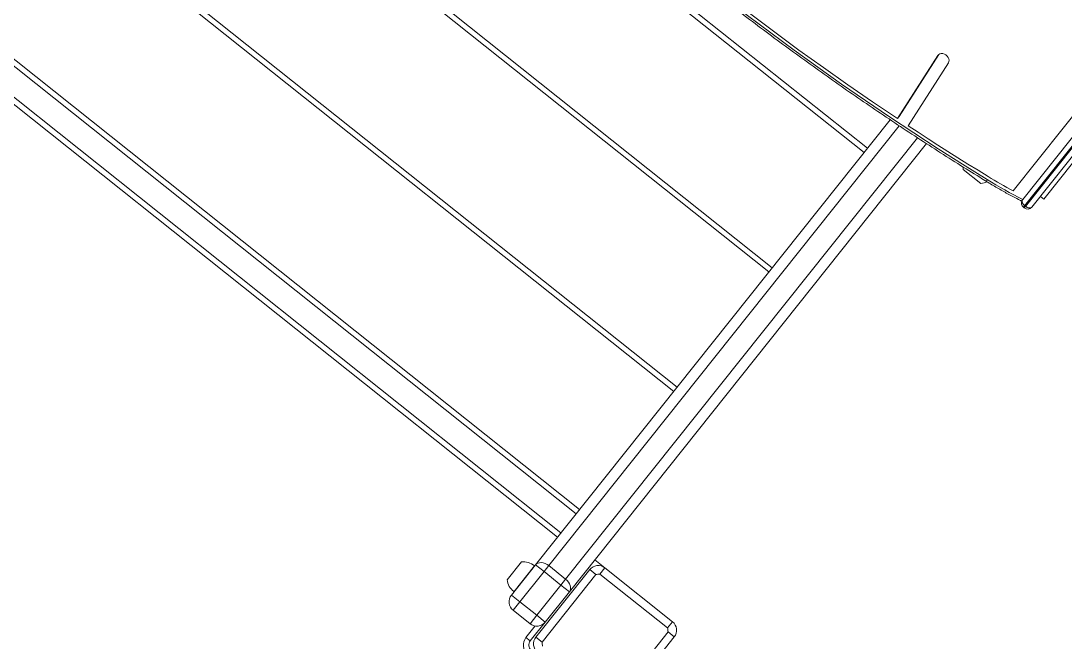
# Model space of a CAD drawing. Header units: millimetres. Extents: x -229914 to 856942, y -268655 to 87212.
# Drawn here: x -141625 to -140658, y 22597 to 23173 of the extents above; entities that cross this region are included whole.
import ezdxf

# ---------------------------------------------------------------- set-up
doc = ezdxf.new("R2010")
doc.units = ezdxf.units.MM

# ---------------------------------------------------------------- blocks, each defined once
blk = doc.blocks.new('Т912NEW')
at = {"color": 7, "linetype": 'Continuous', "lineweight": 15}
for p, q in [((-2089.25, -496.81), (-2089.25, 7.17)), ((-2084.25, 3.95), (-2084.25, -500.17)), ((-2083.25, -500.17), (-2083.25, 3.95)), ((-2078.25, 7.17), (-2078.25, -496.95)), ((-2101.25, -496.13), (-2101.25, -4.6)), ((-2074.25, -402.15), (-2074.25, -484.32)), ((-2233.86, -441.32), (-2226.69, -510.44)), ((-2233.74, -439.96), (-2226.69, -507.87)), ((-2221.9, -440.6), (-2214.76, -509.4)), ((-2078.25, -484.32), (-2074.25, -484.32)), ((-2089.25, -496.81), (-2089.25, -497.69)), ((-2083.25, -500.17), (-2084.25, -500.17)), ((-2084.25, -501.95), (-2083.25, -501.95)), ((-2226.69, -507.87), (-2226.69, -510.44)), ((-2191.25, -511.8), (-2191.25, -1042.63)), ((-2149.75, -509.33), (-2128.75, -509.33)), ((-2231.25, -1042.63), (-2231.25, -515.45)), ((-2947.25, -549.25), (-2231.25, -549.25)), ((-2947.25, -690.67), (-2231.25, -690.67)), ((-2947.25, -832.1), (-2231.25, -832.1)), ((-2231.25, -982.1), (-2947.25, -982.1)), ((-2947.25, -1004.83), (-2231.25, -1004.83)), ((-2179.25, -1004.83), (-2191.25, -1004.83)), ((-2179.25, -1004.83), (-2179.25, -1012.16)), ((-2179.25, -1004.83), (-2099.25, -1004.83)), ((-2099.25, -1012.16), (-2099.25, -1004.83)), ((-2181.93, -1014.83), (-2189.25, -1014.83)), ((-2189.25, -1094.83), (-2189.25, -1014.83)), ((-2181.93, -1014.83), (-2181.93, -1094.83)), ((-2099.25, -1012.16), (-2179.25, -1012.16)), ((-2096.58, -1094.83), (-2096.58, -1014.83)), ((-2089.25, -1014.83), (-2096.58, -1014.83)), ((-2089.25, -1014.83), (-2089.25, -1094.83)), ((-2231.45, -1044.01), (-2231.45, -1074.38)), ((-2231.25, -1044.03), (-2231.45, -1044.03)), ((-2221.25, -1042.63), (-2231.25, -1042.63)), ((-2231.25, -1078.48), (-2231.25, -1042.63)), ((-2221.25, -1042.63), (-2221.25, -1035.56)), ((-2221.25, -1035.56), (-2201.25, -1035.56)), ((-2221.25, -1042.63), (-2221.25, -1078.48)), ((-2201.25, -1042.63), (-2221.25, -1042.63)), ((-2201.25, -1042.63), (-2201.25, -1035.56)), ((-2201.25, -1078.48), (-2201.25, -1042.63)), ((-2201.25, -1042.63), (-2191.25, -1042.63)), ((-2191.25, -1042.63), (-2191.25, -1078.48)), ((-2243.25, -1048.7), (-2243.25, -1069.7)), ((-2231.45, -1074.37), (-2231.25, -1074.37)), ((-2231.25, -1078.48), (-2221.25, -1078.48)), ((-2221.25, -1078.48), (-2201.25, -1078.48)), ((-2221.25, -1088.48), (-2221.25, -1078.48)), ((-2191.25, -1078.48), (-2201.25, -1078.48)), ((-2201.25, -1088.48), (-2201.25, -1078.48)), ((-2191.25, -1078.48), (-2191.25, -1100.83)), ((-2201.25, -1088.48), (-2221.25, -1088.48)), ((-2191.25, -1100.83), (-2196.25, -1100.83)), ((-2189.25, -1094.83), (-2181.93, -1094.83))]:
    blk.add_line(p, q, dxfattribs=at)
at = {"color": 8, "linetype": 'Continuous', "lineweight": 15}
for p, q in [((-2233.86, -440.6), (-2233.86, -441.32)), ((-2084.25, -500.17), (-2084.25, -501.95)), ((-2083.25, -501.95), (-2083.25, -500.17)), ((-2221.25, -514.57), (-2221.25, -1035.56)), ((-2201.25, -1035.56), (-2201.25, -512.77)), ((-2231.25, -554.25), (-2947.25, -554.25)), ((-2231.25, -695.67), (-2947.25, -695.67)), ((-2231.25, -837.1), (-2947.25, -837.1)), ((-2947.25, -977.1), (-2231.25, -977.1)), ((-2231.25, -1009.83), (-2947.25, -1009.83)), ((-2196.25, -1100.83), (-2196.25, -1087.14))]:
    blk.add_line(p, q, dxfattribs=at)
at = {"color": 7, "linetype": 'Continuous', "lineweight": 15, "flags": 128}
for points in [[(-2221.9, -440.6), (-2222.23, -439.42), (-2222.94, -438.35), (-2223.99, -437.46), (-2225.3, -436.81), (-2226.79, -436.44), (-2228.36, -436.38), (-2229.89, -436.63), (-2231.29, -437.17), (-2232.45, -437.98), (-2233.3, -438.98), (-2233.78, -440.13), (-2233.86, -441.32)], [(-2448.77, -522.75), (-2421.8, -522.59), (-2394.83, -522.16), (-2367.87, -521.45), (-2340.93, -520.47), (-2314, -519.22), (-2287.1, -517.69), (-2260.23, -515.9), (-2233.39, -513.83), (-2206.59, -511.48), (-2179.83, -508.87), (-2153.12, -505.99), (-2126.47, -502.83)], [(-2214.76, -509.4), (-2203.84, -508.4), (-2192.92, -507.35), (-2182.01, -506.25), (-2171.11, -505.12), (-2160.21, -503.93), (-2149.33, -502.7), (-2138.45, -501.43), (-2127.58, -500.11)], [(-2126.47, -502.83), (-2121.77, -502.23), (-2117.09, -501.58), (-2112.42, -500.9), (-2107.76, -500.16), (-2103.12, -499.39), (-2098.48, -498.57), (-2093.86, -497.71), (-2089.25, -496.81)], [(-2083.25, -500.17), (-2082.28, -500.1), (-2081.34, -499.92), (-2080.47, -499.62), (-2079.72, -499.23), (-2079.09, -498.74), (-2078.63, -498.18), (-2078.35, -497.58), (-2078.25, -496.95)], [(-2448.78, -519.96), (-2420.96, -519.79), (-2393.15, -519.33), (-2365.35, -518.57), (-2337.57, -517.53), (-2309.8, -516.19), (-2282.07, -514.57), (-2254.36, -512.65), (-2226.69, -510.44)], [(-2151.26, -507.66), (-2150.87, -508.14), (-2149.75, -509.33)], [(-2221.25, -1035.56), (-2223.2, -1035.69), (-2225.08, -1036.09), (-2226.81, -1036.75), (-2228.32, -1037.63), (-2229.57, -1038.7), (-2230.49, -1039.92), (-2231.06, -1041.25), (-2231.25, -1042.63)], [(-2191.25, -1042.63), (-2191.44, -1041.25), (-2192.01, -1039.92), (-2192.94, -1038.7), (-2194.18, -1037.63), (-2195.7, -1036.75), (-2197.42, -1036.09), (-2199.3, -1035.69), (-2201.25, -1035.56)]]:
    blk.add_lwpolyline(points, dxfattribs=at)
at = {"color": 8, "linetype": 'Continuous', "lineweight": 15, "flags": 128}
blk.add_lwpolyline([(-2089.17, -497.53), (-2089.16, -497.58), (-2088.87, -498.18), (-2088.41, -498.74), (-2087.79, -499.23), (-2087.03, -499.62), (-2086.17, -499.92), (-2085.23, -500.1), (-2084.25, -500.17)], dxfattribs=at)
at = {"color": 7, "linetype": 'Continuous', "lineweight": 15}
for centre, radius, start, end in [((-2188.01, -10.74), 493.08, 277.03936, 280.13378), ((-2084.25, -496.95), 5, 188.89104, 270), ((-2083.25, -496.95), 5, 270, 0), ((-2139.25, -498.33), 15.21, 313.67358, 335.71358), ((-2179.25, -1014.83), 10, 90, 180), ((-2099.25, -1014.83), 10, 0, 90), ((-2144.37, -1049.72), 51.26, 132.88334, 137.11538), ((-2134.13, -1049.72), 51.26, 42.88462, 47.11666), ((-2232.25, -1059.2), 15.21, 86.9847, 136.32642), ((-2232.25, -1059.19), 15.21, 223.67358, 273.0153), ((-2221.25, -1078.48), 10, 180, 270), ((-2201.25, -1078.48), 10, 270, 0), ((-2185.25, -1100.83), 11, 180, 270), ((-2185.25, -1100.83), 6, 180, 270), ((-2179.25, -1094.83), 10, 180, 270), ((-2144.38, -1059.96), 51.25, 222.88419, 227.11709)]:
    blk.add_arc(centre, radius, start, end, dxfattribs=at)
at = {"color": 8, "linetype": 'Continuous', "lineweight": 15}
blk.add_arc((-2123.73, -502.85), 2.74, 179.54648, 219.08163, dxfattribs=at)
at = {"color": 7, "linetype": 'Continuous', "lineweight": 15}
for points, knots in [([(-2125.85, -504.58), (-2123.9, -504.33), (-2118.26, -503.62), (-2108.97, -502.24), (-2099.05, -500.59), (-2092.83, -499.37), (-2090.24, -498.87)], [0, 0, 0, 0, 0.162834, 0.471363, 0.779906, 1, 1, 1, 1]), ([(-2089.25, -497.69), (-2089.31, -497.96), (-2089.43, -498.56), (-2089.86, -498.91), (-2090.23, -498.88), (-2090.24, -498.88)], [0, 0, 0, 0, 0.443445, 0.98556, 1, 1, 1, 1]), ([(-2448.77, -524.53), (-2444.31, -524.52), (-2431.38, -524.49), (-2409.98, -524.26), (-2384.58, -523.75), (-2359.19, -522.99), (-2333.82, -522), (-2308.46, -520.76), (-2283.12, -519.28), (-2257.81, -517.56), (-2232.53, -515.6), (-2207.29, -513.4), (-2182.08, -510.95), (-2157.36, -508.32), (-2138.62, -506.15), (-2128.28, -504.88), (-2125.85, -504.58)], [0, 0, 0, 0, 0.041257, 0.119605, 0.197952, 0.276298, 0.354646, 0.432993, 0.511341, 0.589688, 0.668036, 0.746383, 0.824731, 0.903078, 0.977303, 1, 1, 1, 1])]:
    blk.add_open_spline(points, degree=3, knots=knots, dxfattribs=at)

msp = doc.modelspace()

# ---------------------------------------------------------------- block references
at = {"rotation": 321.4676820499667}
msp.add_blockref('Т912NEW', (-138753.82306, 22094.20638), dxfattribs=at)

doc.saveas('drawing.dxf')
